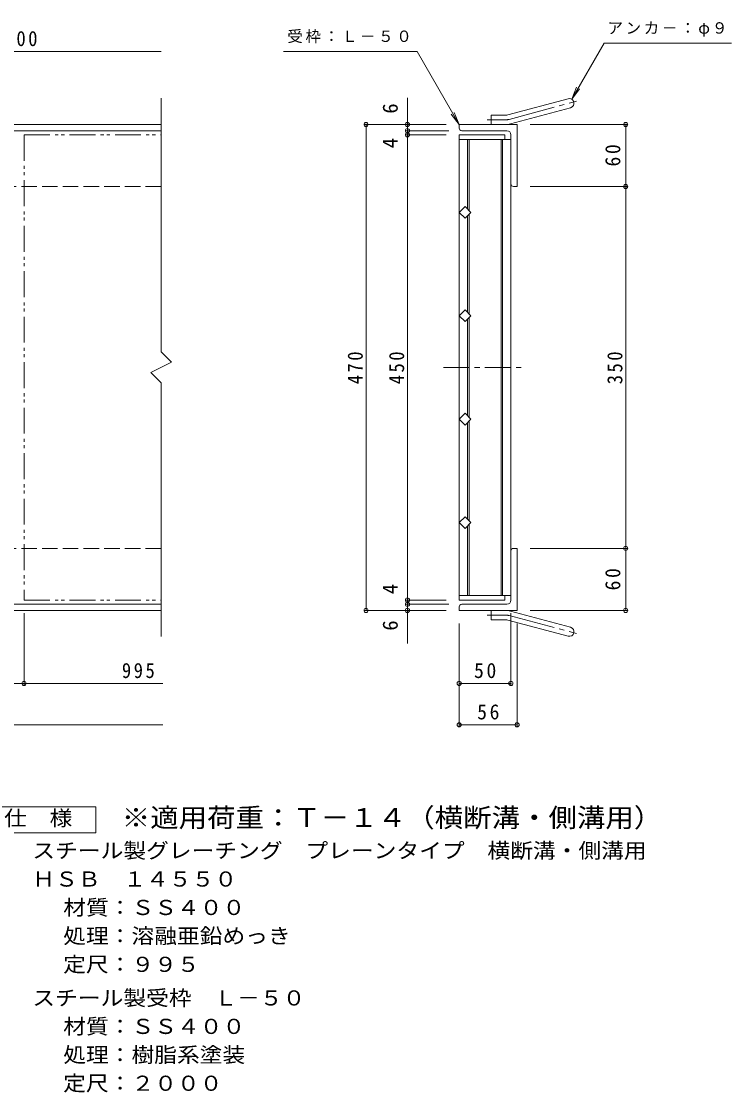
# Model space of a CAD drawing. Units: millimetres, scale not verified. Extents: x -829 to 900, y -687 to 573.
# Drawn here: x 213 to 900, y -557 to 479 of the extents above; entities that cross this region are included whole.
import ezdxf
from ezdxf.enums import TextEntityAlignment as Align

# ---------------------------------------------------------------- set-up
doc = ezdxf.new("R2010")
doc.units = ezdxf.units.MM
doc.header["$LTSCALE"] = 5
doc.header["$PDMODE"] = 32
doc.header["$PDSIZE"] = 4
for name, pattern in [('CHAIN1', [8, 5, -1, 1, -1]), ('CHAIN2', [12, 9, -1, 1, -1]), ('DASHED3', [4, 3, -1]), ('DOUBLE_CHAIN1', [8.8, 5, -1, 0.6, -0.6, 0.6, -1])]:
    doc.linetypes.add(name, pattern=pattern)
for name, color, linetype, lineweight in [('A-1_ピット', 2, 'Continuous', 9), ('A-2_蓋', 3, 'Continuous', 9), ('A-4_寸法', 7, 'Continuous', 9), ('F-4_F-4ﾚｲﾔ', 2, 'Continuous', 9)]:
    doc.layers.add(name, color=color, linetype=linetype, lineweight=lineweight)
doc.styles.add('ＭＳ ゴシック', font='')
doc.styles.get('ＭＳ ゴシック').set_extended_font_data('MS Gothic')

msp = doc.modelspace()

# ---------------------------------------------------------------- linework, layer by layer
at = {"layer": 'A-1_ピット'}
for p, q in [((683.631, 388.969), (741.822, 404.561)), ((685.96, 380.275), (744.151, 395.868)), ((667.486, 379.662), (667.486, 388.662)), ((681.302, 388.662), (667.486, 388.662)), ((348.363, 379.662), (-786.689, 379.662)), ((348.363, 373.662), (-786.689, 373.662)), ((636.486, 376.162), (636.486, 379.662)), ((692.486, 379.662), (636.486, 379.662)), ((682.486, 373.662), (638.986, 373.662)), ((692.486, 319.662), (692.486, 379.662)), ((686.486, 369.662), (686.486, 322.162)), ((688.986, 319.662), (692.486, 319.662)), ((688.986, -30.338), (692.486, -30.338)), ((692.486, -90.338), (692.486, -30.338)), ((686.486, -80.338), (686.486, -32.838)), ((348.363, -84.338), (-786.689, -84.338)), ((348.363, -90.338), (-786.689, -90.338)), ((636.486, -86.838), (636.486, -90.338)), ((692.486, -90.338), (636.486, -90.338)), ((682.486, -84.338), (638.986, -84.338)), ((667.486, -90.338), (667.486, -99.338)), ((685.96, -90.951), (744.151, -106.543)), ((681.302, -99.338), (667.486, -99.338)), ((683.631, -99.645), (741.822, -115.237))]:
    msp.add_line(p, q, dxfattribs=at)
at = {"layer": 'A-1_ピット', "linetype": 'CHAIN2'}
for p, q in [((684.796, 384.622), (749.962, 402.083)), ((681.301, 384.162), (663.681, 384.162)), ((681.301, -94.838), (663.681, -94.838)), ((684.796, -95.298), (749.962, -112.759))]:
    msp.add_line(p, q, dxfattribs=at)
at = {"layer": 'A-1_ピット', "linetype": 'DASHED3'}
for p, q in [((-786.689, 319.662), (348.363, 319.662)), ((-786.689, -30.339), (348.363, -30.339))]:
    msp.add_line(p, q, dxfattribs=at)
at = {"layer": 'A-1_ピット'}
for centre, radius, start, end in [((742.986, 400.214), 4.5, 285.00014, 104.99991), ((681.302, 397.662), 9, 270, 285.00002), ((638.986, 376.162), 2.5, 180, 270), ((681.301, 397.662), 18, 270, 285), ((682.486, 369.662), 4, 0, 90), ((688.986, 322.162), 2.5, 180, 270), ((688.986, -32.838), 2.5, 90, 180), ((682.486, -80.338), 4, 270, 0), ((638.986, -86.838), 2.5, 90, 180), ((681.301, -108.338), 18, 75, 90), ((681.302, -108.338), 9, 74.99998, 90), ((742.986, -110.89), 4.5, 255.00009, 74.99986)]:
    msp.add_arc(centre, radius, start, end, dxfattribs=at)
at = {"layer": 'A-1_ピット', "linetype": 'CHAIN2'}
for centre, start, end in [((681.301, 397.662), 270, 284.99995), ((681.301, -108.338), 75.00005, 90)]:
    msp.add_arc(centre, 13.5, start, end, dxfattribs=at)
at = {"layer": 'A-2_蓋'}
for p, q in [((348.363, 159.662), (348.363, 404.968)), ((636.486, 369.662), (680.486, 369.662)), ((636.486, 369.662), (636.486, -80.338)), ((636.486, 365.162), (686.486, 365.162)), ((644.486, 365.162), (644.486, 297.976)), ((645.986, 365.162), (645.986, 296.476)), ((676.986, 365.162), (676.986, -75.838)), ((678.486, 365.162), (678.486, -75.838)), ((680.486, 369.662), (680.486, 365.162)), ((686.486, 365.162), (686.486, -75.838)), ((644.486, 291.348), (644.486, 197.976)), ((645.986, 292.848), (645.986, 196.476)), ((644.486, 191.348), (644.486, 97.976)), ((645.986, 192.848), (645.986, 96.476)), ((348.363, -115.644), (348.363, 129.662)), ((644.486, 91.348), (644.486, -2.024)), ((645.986, 92.848), (645.986, -3.524)), ((644.486, -75.838), (644.486, -8.652)), ((645.986, -75.838), (645.986, -7.152)), ((636.486, -75.838), (686.486, -75.838)), ((636.486, -80.338), (680.486, -80.338)), ((680.486, -80.338), (680.486, -75.838))]:
    msp.add_line(p, q, dxfattribs=at)
at = {"layer": 'A-2_蓋', "linetype": 'DOUBLE_CHAIN1'}
for p, q in [((215.811, 369.662), (215.811, -80.338)), ((215.811, 369.662), (348.363, 369.662)), ((215.811, -80.338), (348.363, -80.338))]:
    msp.add_line(p, q, dxfattribs=at)
at = {"layer": 'A-2_蓋', "linetype": 'CHAIN1'}
msp.add_line((621.445, 144.662), (700.459, 144.662), dxfattribs=at)
at = {"layer": 'A-2_蓋'}
for points in [[(647.8, 294.662), (642.143, 289.005), (636.486, 294.662), (642.143, 300.319)], [(647.8, 194.662), (642.143, 189.005), (636.486, 194.662), (642.143, 200.319)], [(647.8, 94.662), (642.143, 89.005), (636.486, 94.662), (642.143, 100.319)], [(647.8, -5.338), (642.143, 0.319), (636.486, -5.338), (642.143, -10.995)]]:
    msp.add_lwpolyline(points, close=True, dxfattribs=at)
msp.add_lwpolyline([(348.363, 129.662), (338.363, 139.662), (358.363, 149.662), (348.363, 159.662)], dxfattribs=at)
at = {"layer": 'A-4_寸法'}
for p, q in [((745.236, 404.111), (776.524, 458.303)), ((776.524, 458.303), (899.808, 458.303)), ((-786.689, 450.262), (348.363, 450.262)), ((466.78, 450.262), (595.726, 450.262)), ((636.486, 379.662), (595.726, 450.262)), ((745.236, 404.111), (750.02, 415.66)), ((586.486, -122.163), (586.486, 405.453)), ((745.236, 404.111), (752.846, 414.028)), ((636.486, 379.662), (628.877, 389.579)), ((636.486, 379.662), (631.703, 391.211)), ((623.986, 379.662), (544.986, 379.662)), ((546.486, -90.338), (546.486, 379.662)), ((626.486, 373.662), (584.986, 373.662)), ((704.986, 379.662), (798.986, 379.662)), ((797.486, -90.338), (797.486, 379.662)), ((623.986, 369.662), (584.986, 369.662)), ((704.986, 319.662), (798.986, 319.662)), ((704.986, -30.338), (798.986, -30.338)), ((623.986, -80.338), (584.986, -80.338)), ((215.811, -92.838), (215.811, -162.438)), ((623.986, -90.338), (544.986, -90.338)), ((626.486, -84.338), (584.986, -84.338)), ((686.486, -92.838), (686.486, -162.438)), ((704.986, -90.338), (798.986, -90.338)), ((636.486, -102.838), (636.486, -202.438)), ((692.486, -102.838), (692.486, -202.438)), ((-828.599, -160.938), (349.984, -160.938)), ((636.486, -160.938), (686.486, -160.938)), ((-786.689, -200.938), (349.984, -200.938)), ((636.486, -200.938), (692.486, -200.938))]:
    msp.add_line(p, q, dxfattribs=at)
for p in [(546.486, 379.662), (586.486, 379.662), (586.486, 373.662), (797.486, 379.662), (586.486, 369.662), (797.486, 319.662), (797.486, -30.338), (586.486, -80.338), (586.486, -84.338), (546.486, -90.338), (586.486, -90.338), (797.486, -90.338), (215.811, -160.938), (636.486, -160.938), (686.486, -160.938), (636.486, -200.938), (692.486, -200.938)]:
    msp.add_point(p, dxfattribs=at)
at = {"layer": 'F-4_F-4ﾚｲﾔ'}
msp.add_lwpolyline([(172.793, -305.36), (172.793, -280.36), (285.293, -280.36), (285.293, -305.36)], close=True, dxfattribs=at)

# ---------------------------------------------------------------- texts
at = {"layer": 'A-4_寸法', "color": 2, "style": 'ＭＳ ゴシック'}
for s, p in [('6', (581.486, 390.136)), ('4', (581.486, 356.631)), ('4', (581.486, -74.649)), ('6', (581.486, -109.901))]:
    msp.add_text(s, height=14.66, rotation=90, dxfattribs=at).set_placement(p, align=Align.BOTTOM_LEFT)
at = {"layer": 'A-4_寸法', "char_height": 11, "attachment_point": 7, "style": 'ＭＳ ゴシック'}
for s, insert in [('\\T1.17;アンカ－：φ９', (779.808, 464.545)), ('\\T1.17;受枠：Ｌ－５０', (470.392, 458.303))]:
    msp.add_mtext(s, dxfattribs=dict(at, insert=insert))
at = {"layer": 'A-4_寸法', "color": 2, "char_height": 14.66, "attachment_point": 7, "style": 'ＭＳ ゴシック'}
for s, insert in [('\\T1.27;\\W0.9;500', (197.061, 455.262)), ('\\T1.27;\\W0.9;995', (310.44, -155.938)), ('\\T1.27;\\W0.95;50', (650.861, -155.938)), ('\\T1.27;\\W0.95;56', (653.861, -195.938))]:
    msp.add_mtext(s, dxfattribs=dict(at, insert=insert))
at = {"layer": 'A-4_寸法', "color": 2, "char_height": 14.66, "attachment_point": 7, "rotation": 90, "style": 'ＭＳ ゴシック'}
for s, insert in [('\\T1.27;\\W0.95;60', (792.486, 339.037)), ('\\T1.27;\\W0.9;470', (543.486, 128.412)), ('\\T1.27;\\W0.9;450', (583.486, 128.412)), ('\\T1.27;\\W0.9;350', (794.486, 128.412)), ('\\T1.27;\\W0.95;60', (792.486, -70.963))]:
    msp.add_mtext(s, dxfattribs=dict(at, insert=insert))
at = {"layer": 'F-4_F-4ﾚｲﾔ', "color": 3, "style": 'ＭＳ ゴシック', "width": 1.1}
msp.add_text('※適用荷重：Ｔ－１４（横断溝・側溝用）', height=18.33, dxfattribs=at).set_placement((310.293, -305.36), align=Align.BOTTOM_LEFT)
at = {"layer": 'F-4_F-4ﾚｲﾔ', "style": 'ＭＳ ゴシック', "width": 1.1}
for s, p in [('仕\u3000様', (196.543, -302.861)), ('スチール製グレーチング\u3000プレーンタイプ\u3000横断溝・側溝用', (223.837, -334.32)), ('ＨＳＢ\u3000１４５５０', (223.837, -361.821)), ('材質：ＳＳ４００', (253.694, -389.32)), ('処理：溶融亜鉛めっき', (253.694, -416.821)), ('定尺：９９５', (253.694, -444.321)), ('スチール製受枠\u3000Ｌ－５０', (223.838, -476.821)), ('材質：ＳＳ４００', (253.694, -504.321)), ('処理：樹脂系塗装', (253.694, -531.821)), ('定尺：２０００', (253.694, -559.321))]:
    msp.add_text(s, height=14.66, dxfattribs=at).set_placement(p, align=Align.BOTTOM_LEFT)

doc.saveas('drawing.dxf')
